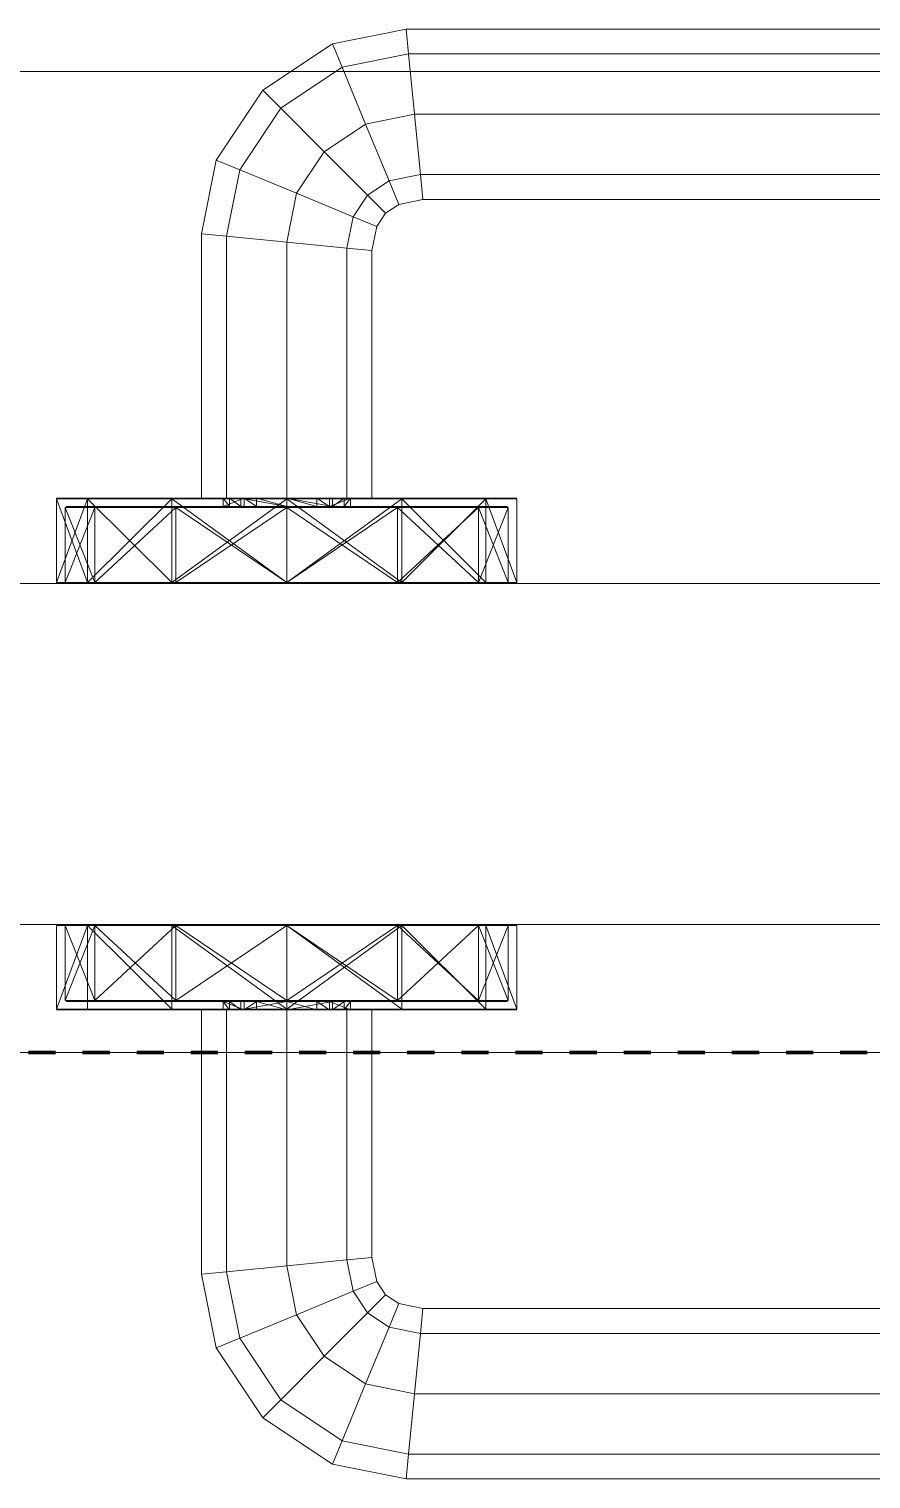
# Model space of a CAD drawing. Header units: millimetres. Extents: x -5300 to 98858, y -5196 to 93886.
# Drawn here: x 36437.8 to 36536.6, y 51325 to 51495 of the extents above; entities that cross this region are included whole.
import ezdxf

# ---------------------------------------------------------------- set-up
doc = ezdxf.new("R2010")
doc.units = ezdxf.units.MM
doc.linetypes.add('Штрих', pattern=[6.35, 3.175, -3.175])
doc.linetypes.add('Штрих_2_', pattern=[6.35, 3.175, -3.175])
for name, color, linetype, lineweight, true_color in [('_Разделитель помещений_', 4, 'Штрих', 70, 0x00ffff), ('Двери', 7, 'Continuous', 18, 0x7f7f7f), ('Стены', 7, 'Continuous', 18, 0x7f7f7f)]:
    doc.layers.add(name, color=color, linetype=linetype, lineweight=lineweight, true_color=true_color)

# ---------------------------------------------------------------- blocks, each defined once
blk = doc.blocks.new('СТВ_Перегородка_Кирпич 210165 - СТВ_Перегородка_Кирпич-248445-Подвал')
at = {"layer": 'Стены', "color": 254, "true_color": 0xd4d4d4}
for p, q in [((30200, 51390), (39150, 51390)), ((30200, 51390), (39150, 51390)), ((39150, 51390), (30200, 51390)), ((33870, 51390), (39030, 51390)), ((33870, 51390), (39030, 51390)), ((33870, 51390), (39030, 51390)), ((36330, 51390), (36950, 51390)), ((36950, 51390), (36330, 51390)), ((36950, 51390), (36330, 51390)), ((36330, 51390), (36950, 51390)), ((36330, 51390), (36950, 51390)), ((36950, 51390), (36330, 51390)), ((36330, 51390), (36950, 51390)), ((36950, 51390), (36330, 51390)), ((33870, 51375), (39030, 51375)), ((33870, 51375), (39030, 51375)), ((39030, 51375), (33870, 51375)), ((36330, 51375), (36950, 51375)), ((36950, 51375), (36330, 51375)), ((36950, 51375), (36330, 51375)), ((36330, 51375), (36950, 51375))]:
    blk.add_line(p, q, dxfattribs=at)
blk = doc.blocks.new('СТВ_Перегородка_Кирпич 210165 - СТВ_Перегородка_Кирпич 210165-248449-Подвал')
blk.add_blockref('СТВ_Перегородка_Кирпич 210165 - СТВ_Перегородка_Кирпич-248445-Подвал', (0, 0))
blk = doc.blocks.new('Дн-12 210230 - Дн-12-248454-Подвал')
at = {"layer": 'Двери', "color": 254, "true_color": 0xd4d4d4}
for p, q in [((36473.36, 51493.28), (36482.02, 51495)), ((36482.02, 51495), (36473.36, 51493.28)), ((36482.02, 51495), (36482.3, 51492.07)), ((36482.3, 51492.07), (36482.02, 51495)), ((36482.02, 51495), (36563.98, 51495)), ((36482.3, 51492.07), (36482.02, 51495)), ((36563.98, 51495), (36482.02, 51495)), ((36482.02, 51495), (36482.3, 51492.07)), ((36465.18, 51487.82), (36473.36, 51493.28)), ((36473.36, 51493.28), (36465.18, 51487.82)), ((36473.36, 51493.28), (36474.5, 51490.52)), ((36474.5, 51490.52), (36473.36, 51493.28)), ((36474.5, 51490.52), (36473.36, 51493.28)), ((36473.36, 51493.28), (36474.5, 51490.52)), ((36482.3, 51492.07), (36474.5, 51490.52)), ((36474.5, 51490.52), (36482.3, 51492.07)), ((36474.5, 51490.52), (36482.3, 51492.07)), ((36482.3, 51492.07), (36474.5, 51490.52)), ((36563.7, 51492.07), (36482.3, 51492.07)), ((36482.3, 51492.07), (36483, 51485)), ((36483, 51485), (36482.3, 51492.07)), ((36482.3, 51492.07), (36563.7, 51492.07)), ((36482.3, 51492.07), (36563.7, 51492.07)), ((36483, 51485), (36482.3, 51492.07)), ((36563.7, 51492.07), (36482.3, 51492.07)), ((36482.3, 51492.07), (36483, 51485)), ((36950, 51490), (36330, 51490)), ((36330, 51490), (36950, 51490)), ((36430, 51490), (36850, 51490)), ((36850, 51490), (36430, 51490)), ((36474.5, 51490.52), (36467.3, 51485.7)), ((36467.3, 51485.7), (36474.5, 51490.52)), ((36467.3, 51485.7), (36474.5, 51490.52)), ((36474.5, 51490.52), (36467.3, 51485.7)), ((36474.5, 51490.52), (36477.26, 51483.86)), ((36477.26, 51483.86), (36474.5, 51490.52)), ((36477.26, 51483.86), (36474.5, 51490.52)), ((36474.5, 51490.52), (36477.26, 51483.86)), ((36459.72, 51479.64), (36465.18, 51487.82)), ((36465.18, 51487.82), (36459.72, 51479.64)), ((36465.18, 51487.82), (36467.3, 51485.7)), ((36467.3, 51485.7), (36465.18, 51487.82)), ((36467.3, 51485.7), (36465.18, 51487.82)), ((36465.18, 51487.82), (36467.3, 51485.7)), ((36467.3, 51485.7), (36462.48, 51478.5)), ((36462.48, 51478.5), (36467.3, 51485.7)), ((36462.48, 51478.5), (36467.3, 51485.7)), ((36467.3, 51485.7), (36462.48, 51478.5)), ((36467.3, 51485.7), (36472.39, 51480.61)), ((36472.39, 51480.61), (36467.3, 51485.7)), ((36472.39, 51480.61), (36467.3, 51485.7)), ((36467.3, 51485.7), (36472.39, 51480.61)), ((36483, 51485), (36477.26, 51483.86)), ((36477.26, 51483.86), (36483, 51485)), ((36477.26, 51483.86), (36483, 51485)), ((36483, 51485), (36477.26, 51483.86)), ((36563, 51485), (36483, 51485)), ((36483, 51485), (36483.7, 51477.93)), ((36483.7, 51477.93), (36483, 51485)), ((36483, 51485), (36563, 51485)), ((36483, 51485), (36563, 51485)), ((36483.7, 51477.93), (36483, 51485)), ((36563, 51485), (36483, 51485)), ((36483, 51485), (36483.7, 51477.93)), ((36477.26, 51483.86), (36472.39, 51480.61)), ((36472.39, 51480.61), (36477.26, 51483.86)), ((36472.39, 51480.61), (36477.26, 51483.86)), ((36477.26, 51483.86), (36472.39, 51480.61)), ((36477.26, 51483.86), (36480.02, 51477.2)), ((36480.02, 51477.2), (36477.26, 51483.86)), ((36480.02, 51477.2), (36477.26, 51483.86)), ((36477.26, 51483.86), (36480.02, 51477.2)), ((36458, 51470.98), (36459.72, 51479.64)), ((36459.72, 51479.64), (36458, 51470.98)), ((36459.72, 51479.64), (36462.48, 51478.5)), ((36462.48, 51478.5), (36459.72, 51479.64)), ((36462.48, 51478.5), (36459.72, 51479.64)), ((36459.72, 51479.64), (36462.48, 51478.5)), ((36472.39, 51480.61), (36469.14, 51475.74)), ((36469.14, 51475.74), (36472.39, 51480.61)), ((36469.14, 51475.74), (36472.39, 51480.61)), ((36472.39, 51480.61), (36469.14, 51475.74)), ((36472.39, 51480.61), (36477.49, 51475.51)), ((36477.49, 51475.51), (36472.39, 51480.61)), ((36477.49, 51475.51), (36472.39, 51480.61)), ((36472.39, 51480.61), (36477.49, 51475.51)), ((36462.48, 51478.5), (36460.93, 51470.7)), ((36460.93, 51470.7), (36462.48, 51478.5)), ((36460.93, 51470.7), (36462.48, 51478.5)), ((36462.48, 51478.5), (36460.93, 51470.7)), ((36462.48, 51478.5), (36469.14, 51475.74)), ((36469.14, 51475.74), (36462.48, 51478.5)), ((36469.14, 51475.74), (36462.48, 51478.5)), ((36462.48, 51478.5), (36469.14, 51475.74)), ((36483.7, 51477.93), (36480.02, 51477.2)), ((36480.02, 51477.2), (36483.7, 51477.93)), ((36480.02, 51477.2), (36483.7, 51477.93)), ((36483.7, 51477.93), (36480.02, 51477.2)), ((36562.3, 51477.93), (36483.7, 51477.93)), ((36483.7, 51477.93), (36483.98, 51475)), ((36483.98, 51475), (36483.7, 51477.93)), ((36483.7, 51477.93), (36562.3, 51477.93)), ((36483.7, 51477.93), (36562.3, 51477.93)), ((36483.98, 51475), (36483.7, 51477.93)), ((36562.3, 51477.93), (36483.7, 51477.93)), ((36483.7, 51477.93), (36483.98, 51475)), ((36480.02, 51477.2), (36477.49, 51475.51)), ((36477.49, 51475.51), (36480.02, 51477.2)), ((36477.49, 51475.51), (36480.02, 51477.2)), ((36480.02, 51477.2), (36477.49, 51475.51)), ((36480.02, 51477.2), (36481.16, 51474.44)), ((36481.16, 51474.44), (36480.02, 51477.2)), ((36481.16, 51474.44), (36480.02, 51477.2)), ((36480.02, 51477.2), (36481.16, 51474.44)), ((36469.14, 51475.74), (36468, 51470)), ((36468, 51470), (36469.14, 51475.74)), ((36468, 51470), (36469.14, 51475.74)), ((36469.14, 51475.74), (36468, 51470)), ((36469.14, 51475.74), (36475.8, 51472.98)), ((36475.8, 51472.98), (36469.14, 51475.74)), ((36475.8, 51472.98), (36469.14, 51475.74)), ((36469.14, 51475.74), (36475.8, 51472.98)), ((36477.49, 51475.51), (36475.8, 51472.98)), ((36475.8, 51472.98), (36477.49, 51475.51)), ((36475.8, 51472.98), (36477.49, 51475.51)), ((36477.49, 51475.51), (36475.8, 51472.98)), ((36477.49, 51475.51), (36479.6, 51473.4)), ((36479.6, 51473.4), (36477.49, 51475.51)), ((36479.6, 51473.4), (36477.49, 51475.51)), ((36477.49, 51475.51), (36479.6, 51473.4)), ((36481.16, 51474.44), (36479.6, 51473.4)), ((36479.6, 51473.4), (36481.16, 51474.44)), ((36483.98, 51475), (36481.16, 51474.44)), ((36481.16, 51474.44), (36483.98, 51475)), ((36562.02, 51475), (36483.98, 51475)), ((36483.98, 51475), (36562.02, 51475)), ((36475.8, 51472.98), (36475.07, 51469.3)), ((36475.07, 51469.3), (36475.8, 51472.98)), ((36475.07, 51469.3), (36475.8, 51472.98)), ((36475.8, 51472.98), (36475.07, 51469.3)), ((36475.8, 51472.98), (36478.56, 51471.84)), ((36478.56, 51471.84), (36475.8, 51472.98)), ((36478.56, 51471.84), (36475.8, 51472.98)), ((36475.8, 51472.98), (36478.56, 51471.84)), ((36479.6, 51473.4), (36478.56, 51471.84)), ((36478.56, 51471.84), (36479.6, 51473.4)), ((36458, 51440), (36458, 51470.98)), ((36458, 51470.98), (36460.93, 51470.7)), ((36460.93, 51470.7), (36458, 51470.98)), ((36458, 51470.98), (36458, 51440)), ((36460.93, 51470.7), (36458, 51470.98)), ((36458, 51470.98), (36460.93, 51470.7)), ((36478.56, 51471.84), (36478, 51469.02)), ((36478, 51469.02), (36478.56, 51471.84)), ((36460.93, 51470.7), (36460.93, 51440)), ((36460.93, 51440), (36460.93, 51470.7)), ((36460.93, 51440), (36460.93, 51470.7)), ((36460.93, 51470.7), (36468, 51470)), ((36468, 51470), (36460.93, 51470.7)), ((36460.93, 51470.7), (36460.93, 51440)), ((36468, 51470), (36460.93, 51470.7)), ((36460.93, 51470.7), (36468, 51470)), ((36468, 51470), (36468, 51440)), ((36468, 51440), (36468, 51470)), ((36468, 51440), (36468, 51470)), ((36468, 51470), (36475.07, 51469.3)), ((36475.07, 51469.3), (36468, 51470)), ((36468, 51470), (36468, 51440)), ((36475.07, 51469.3), (36468, 51470)), ((36468, 51470), (36475.07, 51469.3)), ((36475.07, 51469.3), (36475.07, 51440)), ((36475.07, 51440), (36475.07, 51469.3)), ((36475.07, 51440), (36475.07, 51469.3)), ((36475.07, 51469.3), (36478, 51469.02)), ((36478, 51469.02), (36475.07, 51469.3)), ((36475.07, 51469.3), (36475.07, 51440)), ((36478, 51469.02), (36475.07, 51469.3)), ((36475.07, 51469.3), (36478, 51469.02)), ((36478, 51469.02), (36478, 51440)), ((36478, 51440), (36478, 51469.02)), ((36444.62, 51440), (36441, 51440)), ((36441, 51440), (36444.62, 51440)), ((36441, 51440), (36454.5, 51440)), ((36444.62, 51439.9), (36441, 51439.9)), ((36441, 51439.9), (36444.62, 51439.9)), ((36441, 51439.9), (36441, 51430.1)), ((36444.62, 51439.9), (36441, 51430.1)), ((36441, 51439.9), (36444.62, 51430.1)), ((36444.62, 51439.9), (36441, 51439.9)), ((36441, 51439.9), (36444.62, 51439.9)), ((36441, 51439.9), (36441, 51430.1)), ((36444.62, 51439.9), (36441, 51430.1)), ((36441, 51439.9), (36444.62, 51430.1)), ((36444.7, 51440), (36441.1, 51440)), ((36441.1, 51440), (36444.7, 51440)), ((36463, 51440), (36441.1, 51440)), ((36463, 51440), (36441.1, 51440)), ((36463, 51440), (36441.1, 51440)), ((36445.48, 51438.9), (36442, 51438.9)), ((36445.48, 51438.9), (36442, 51438.9)), ((36442, 51430.1), (36442, 51438.9)), ((36445.48, 51430.1), (36442, 51438.9)), ((36445.48, 51438.9), (36442, 51430.1)), ((36445.57, 51439), (36442.1, 51439)), ((36445.57, 51439), (36442.1, 51439)), ((36463, 51439), (36442.1, 51439)), ((36463, 51439), (36442.1, 51439)), ((36463, 51439), (36442.1, 51439)), ((36454.5, 51440), (36444.62, 51440)), ((36444.62, 51440), (36454.5, 51440)), ((36444.62, 51440), (36454.5, 51440)), ((36454.5, 51439.9), (36444.62, 51439.9)), ((36454.5, 51439.9), (36444.62, 51439.9)), ((36454.5, 51439.9), (36444.62, 51430.1)), ((36444.62, 51439.9), (36444.62, 51430.1)), ((36454.5, 51430.1), (36444.62, 51439.9)), ((36444.62, 51430.1), (36444.62, 51439.9)), ((36454.5, 51439.9), (36444.62, 51439.9)), ((36454.5, 51439.9), (36444.62, 51439.9)), ((36454.5, 51439.9), (36444.62, 51430.1)), ((36444.62, 51439.9), (36444.62, 51430.1)), ((36454.5, 51430.1), (36444.62, 51439.9)), ((36444.62, 51430.1), (36444.62, 51439.9)), ((36454.55, 51440), (36444.7, 51440)), ((36454.55, 51440), (36444.7, 51440)), ((36461.28, 51440), (36444.7, 51440)), ((36460.53, 51440), (36444.7, 51440)), ((36463, 51440), (36444.7, 51440)), ((36463, 51440), (36444.7, 51440)), ((36463, 51440), (36444.7, 51440)), ((36455, 51438.9), (36445.48, 51438.9)), ((36455, 51438.9), (36445.48, 51438.9)), ((36455, 51438.9), (36445.48, 51430.1)), ((36455, 51438.9), (36445.48, 51430.1)), ((36445.48, 51430.1), (36445.48, 51438.9)), ((36445.48, 51438.9), (36445.48, 51430.1)), ((36455.05, 51439), (36445.57, 51439)), ((36455.05, 51439), (36445.57, 51439)), ((36461.28, 51439), (36445.57, 51439)), ((36460.53, 51439), (36445.57, 51439)), ((36463, 51439), (36445.57, 51439)), ((36445.57, 51439), (36463, 51439)), ((36463, 51439), (36445.57, 51439)), ((36468, 51440), (36454.5, 51440)), ((36468, 51440), (36454.5, 51440)), ((36481.5, 51440), (36454.5, 51440)), ((36481.5, 51440), (36454.5, 51440)), ((36481.5, 51440), (36454.5, 51440)), ((36454.5, 51440), (36454.5, 51440)), ((36468, 51439.9), (36454.5, 51439.9)), ((36468, 51439.9), (36454.5, 51439.9)), ((36468, 51439.9), (36454.5, 51430.1)), ((36454.5, 51439.9), (36454.5, 51430.1)), ((36468, 51430.1), (36454.5, 51439.9)), ((36454.5, 51430.1), (36454.5, 51439.9)), ((36454.5, 51439.9), (36468, 51439.9)), ((36468, 51439.9), (36454.5, 51439.9)), ((36454.5, 51439.9), (36454.5, 51430.1)), ((36454.5, 51430.1), (36468, 51439.9)), ((36468, 51430.1), (36454.5, 51439.9)), ((36454.5, 51430.1), (36454.5, 51439.9)), ((36468, 51440), (36454.55, 51440)), ((36468, 51440), (36454.55, 51440)), ((36462.63, 51440), (36454.55, 51440)), ((36461.28, 51440), (36454.55, 51440)), ((36454.55, 51440), (36463, 51440)), ((36454.55, 51440), (36463, 51440)), ((36454.55, 51440), (36464.46, 51440)), ((36468, 51438.9), (36455, 51438.9)), ((36468, 51438.9), (36455, 51438.9)), ((36468, 51430.1), (36455, 51438.9)), ((36468, 51438.9), (36455, 51430.1)), ((36455, 51430.1), (36455, 51438.9)), ((36455, 51438.9), (36455, 51430.1)), ((36468, 51439), (36455.05, 51439)), ((36468, 51439), (36455.05, 51439)), ((36462.63, 51439), (36455.05, 51439)), ((36455.05, 51439), (36461.28, 51439)), ((36455.05, 51439), (36464.46, 51439)), ((36455.05, 51439), (36463, 51439)), ((36455.05, 51439), (36463, 51439)), ((36460.93, 51440), (36458, 51440)), ((36458, 51440), (36460.93, 51440)), ((36461.28, 51440), (36460.53, 51440)), ((36460.53, 51439), (36460.53, 51440)), ((36460.53, 51440), (36463, 51440)), ((36461.28, 51439), (36460.53, 51440)), ((36460.53, 51439), (36463, 51440)), ((36460.53, 51440), (36463, 51440)), ((36461.28, 51439), (36460.53, 51439)), ((36460.53, 51439), (36463, 51439)), ((36460.53, 51439), (36463, 51439)), ((36468, 51440), (36460.93, 51440)), ((36460.93, 51440), (36468, 51440)), ((36462.63, 51440), (36461.28, 51440)), ((36461.28, 51440), (36462.63, 51439)), ((36461.28, 51440), (36461.28, 51439)), ((36462.63, 51439), (36461.28, 51439)), ((36468, 51440), (36462.63, 51440)), ((36468, 51440), (36462.63, 51440)), ((36468, 51439), (36462.63, 51440)), ((36462.63, 51440), (36462.63, 51439)), ((36468, 51439), (36462.63, 51439)), ((36468, 51439), (36462.63, 51439)), ((36463, 51440), (36463, 51439)), ((36463, 51440), (36464.46, 51440)), ((36463, 51440), (36463, 51439)), ((36463, 51440), (36463, 51440)), ((36463, 51440), (36463, 51439)), ((36463, 51440), (36463, 51439)), ((36463, 51440), (36463, 51440)), ((36463, 51440), (36463, 51440)), ((36463, 51440), (36463, 51439)), ((36463, 51440), (36463, 51439)), ((36463, 51440), (36463, 51439)), ((36463, 51440), (36463, 51440)), ((36463, 51440), (36464.46, 51439)), ((36463, 51439), (36463, 51440)), ((36463, 51439), (36463, 51440)), ((36463, 51439), (36463, 51440)), ((36463, 51439), (36463, 51440)), ((36463, 51440), (36463, 51440)), ((36464.46, 51439), (36463, 51439)), ((36463, 51439), (36463, 51439)), ((36463, 51439), (36463, 51439)), ((36463, 51439), (36463, 51439)), ((36463, 51439), (36463, 51439)), ((36463, 51439), (36463, 51439)), ((36468, 51440), (36464.46, 51440)), ((36468, 51440), (36464.46, 51440)), ((36468, 51439), (36464.46, 51440)), ((36464.46, 51440), (36464.46, 51439)), ((36468, 51439), (36464.46, 51439)), ((36468, 51439), (36464.46, 51439)), ((36481.45, 51440), (36468, 51440)), ((36481.45, 51440), (36468, 51440)), ((36473.38, 51440), (36468, 51440)), ((36468, 51440), (36471.54, 51440)), ((36473.38, 51439), (36468, 51440)), ((36473.38, 51440), (36468, 51440)), ((36468, 51440), (36468, 51440)), ((36468, 51440), (36468, 51439)), ((36468, 51440), (36468, 51440)), ((36468, 51440), (36471.54, 51440)), ((36468, 51440), (36471.54, 51439)), ((36468, 51440), (36468, 51439)), ((36468, 51440), (36481.5, 51440)), ((36481.5, 51440), (36468, 51440)), ((36475.07, 51440), (36468, 51440)), ((36468, 51440), (36475.07, 51440)), ((36481.5, 51439.9), (36468, 51439.9)), ((36481.5, 51439.9), (36468, 51439.9)), ((36481.5, 51430.1), (36468, 51439.9)), ((36468, 51439.9), (36468, 51430.1)), ((36481.5, 51430.1), (36468, 51439.9)), ((36468, 51430.1), (36468, 51439.9)), ((36468, 51439.9), (36481.5, 51439.9)), ((36481.5, 51439.9), (36468, 51439.9)), ((36468, 51430.1), (36468, 51439.9)), ((36468, 51430.1), (36481.5, 51439.9)), ((36481.5, 51430.1), (36468, 51439.9)), ((36468, 51430.1), (36468, 51439.9)), ((36480.95, 51439), (36468, 51439)), ((36468, 51439), (36480.95, 51439)), ((36473.38, 51439), (36468, 51439)), ((36471.54, 51439), (36468, 51439)), ((36473.38, 51439), (36468, 51439)), ((36468, 51439), (36468, 51439)), ((36471.54, 51439), (36468, 51439)), ((36468, 51439), (36468, 51439)), ((36481, 51438.9), (36468, 51438.9)), ((36468, 51438.9), (36481, 51438.9)), ((36481, 51438.9), (36468, 51430.1)), ((36468, 51430.1), (36468, 51438.9)), ((36468, 51438.9), (36468, 51430.1)), ((36468, 51438.9), (36481, 51430.1)), ((36473, 51440), (36471.54, 51440)), ((36473, 51439), (36471.54, 51440)), ((36481.45, 51440), (36471.54, 51440)), ((36471.54, 51440), (36471.54, 51439)), ((36473, 51439), (36471.54, 51439)), ((36471.54, 51439), (36480.95, 51439)), ((36475.47, 51440), (36473, 51440)), ((36473, 51440), (36473, 51439)), ((36473, 51440), (36473, 51439)), ((36475.47, 51440), (36473, 51440)), ((36475.47, 51440), (36473, 51439)), ((36491.3, 51440), (36473, 51440)), ((36473, 51440), (36473, 51440)), ((36473, 51440), (36473, 51440)), ((36473, 51440), (36494.9, 51440)), ((36473, 51440), (36473, 51439)), ((36473, 51440), (36473, 51439)), ((36473, 51440), (36473, 51439)), ((36473, 51440), (36494.9, 51440)), ((36473, 51440), (36473, 51440)), ((36473, 51440), (36473, 51439)), ((36473, 51440), (36473, 51439)), ((36494.9, 51440), (36473, 51440)), ((36473, 51440), (36473, 51440)), ((36473, 51440), (36473, 51439)), ((36473, 51440), (36473, 51439)), ((36473, 51440), (36491.3, 51440)), ((36473, 51440), (36473, 51440)), ((36473, 51440), (36473, 51439)), ((36473, 51440), (36491.3, 51440)), ((36473, 51440), (36481.45, 51440)), ((36473, 51440), (36473, 51439)), ((36473, 51440), (36481.45, 51440)), ((36475.47, 51439), (36473, 51439)), ((36475.47, 51439), (36473, 51439)), ((36473, 51439), (36473, 51439)), ((36473, 51439), (36480.95, 51439)), ((36473, 51439), (36473, 51439)), ((36473, 51439), (36480.95, 51439)), ((36473, 51439), (36490.43, 51439)), ((36473, 51439), (36473, 51439)), ((36473, 51439), (36490.43, 51439)), ((36473, 51439), (36493.9, 51439)), ((36473, 51439), (36473, 51439)), ((36473, 51439), (36493.9, 51439)), ((36473, 51439), (36473, 51439)), ((36473, 51439), (36490.43, 51439)), ((36473, 51439), (36493.9, 51439)), ((36474.72, 51440), (36473.38, 51440)), ((36474.72, 51440), (36473.38, 51439)), ((36481.45, 51440), (36473.38, 51440)), ((36473.38, 51439), (36473.38, 51440)), ((36474.72, 51439), (36473.38, 51439)), ((36473.38, 51439), (36480.95, 51439)), ((36475.47, 51440), (36474.72, 51440)), ((36475.47, 51440), (36474.72, 51439)), ((36474.72, 51440), (36481.45, 51440)), ((36474.72, 51440), (36491.3, 51440)), ((36474.72, 51440), (36474.72, 51439)), ((36475.47, 51439), (36474.72, 51439)), ((36474.72, 51439), (36490.43, 51439)), ((36474.72, 51439), (36480.95, 51439)), ((36478, 51440), (36475.07, 51440)), ((36475.07, 51440), (36478, 51440)), ((36475.47, 51440), (36475.47, 51439)), ((36475.47, 51440), (36491.3, 51440)), ((36475.47, 51439), (36490.43, 51439)), ((36490.43, 51439), (36480.95, 51439)), ((36480.95, 51439), (36490.43, 51439)), ((36490.52, 51438.9), (36481, 51438.9)), ((36481, 51438.9), (36490.52, 51438.9)), ((36490.52, 51430.1), (36481, 51438.9)), ((36481, 51430.1), (36481, 51438.9)), ((36481, 51430.1), (36481, 51438.9)), ((36481, 51430.1), (36490.52, 51438.9)), ((36481.45, 51440), (36491.3, 51440)), ((36491.3, 51440), (36481.45, 51440)), ((36481.5, 51440), (36491.38, 51440)), ((36491.38, 51440), (36481.5, 51440)), ((36481.5, 51440), (36495, 51440)), ((36481.5, 51440), (36491.38, 51440)), ((36481.5, 51440), (36481.5, 51440)), ((36491.38, 51439.9), (36481.5, 51439.9)), ((36491.38, 51439.9), (36481.5, 51439.9)), ((36491.38, 51430.1), (36481.5, 51439.9)), ((36481.5, 51439.9), (36481.5, 51430.1)), ((36491.38, 51430.1), (36481.5, 51439.9)), ((36481.5, 51430.1), (36481.5, 51439.9)), ((36481.5, 51439.9), (36491.38, 51439.9)), ((36491.38, 51439.9), (36481.5, 51439.9)), ((36481.5, 51430.1), (36481.5, 51439.9)), ((36481.5, 51430.1), (36491.38, 51439.9)), ((36491.38, 51430.1), (36481.5, 51439.9)), ((36481.5, 51430.1), (36481.5, 51439.9)), ((36490.43, 51439), (36493.9, 51439)), ((36490.43, 51439), (36493.9, 51439)), ((36490.52, 51438.9), (36494, 51438.9)), ((36490.52, 51438.9), (36494, 51438.9)), ((36490.52, 51438.9), (36490.52, 51430.1)), ((36490.52, 51430.1), (36494, 51438.9)), ((36490.52, 51430.1), (36490.52, 51438.9)), ((36490.52, 51438.9), (36494, 51430.1)), ((36491.3, 51440), (36494.9, 51440)), ((36494.9, 51440), (36491.3, 51440)), ((36491.38, 51440), (36495, 51440)), ((36495, 51440), (36491.38, 51440)), ((36491.38, 51439.9), (36495, 51439.9)), ((36495, 51439.9), (36491.38, 51439.9)), ((36491.38, 51430.1), (36491.38, 51439.9)), ((36491.38, 51439.9), (36495, 51430.1)), ((36495, 51430.1), (36491.38, 51439.9)), ((36491.38, 51430.1), (36491.38, 51439.9)), ((36491.38, 51439.9), (36495, 51439.9)), ((36495, 51439.9), (36491.38, 51439.9)), ((36491.38, 51430.1), (36491.38, 51439.9)), ((36491.38, 51439.9), (36495, 51430.1)), ((36495, 51430.1), (36491.38, 51439.9)), ((36491.38, 51430.1), (36491.38, 51439.9)), ((36494, 51430.1), (36494, 51438.9)), ((36495, 51430.1), (36495, 51439.9)), ((36495, 51430.1), (36495, 51439.9)), ((36418, 51430), (36862, 51430)), ((36862, 51430), (36418, 51430)), ((36418, 51430), (36862, 51430)), ((36862, 51430), (36418, 51430)), ((36418, 51430), (36862, 51430)), ((36862, 51430), (36418, 51430)), ((36430, 51430), (36850, 51430)), ((36850, 51430), (36430, 51430)), ((36444.62, 51430.1), (36441, 51430.1)), ((36441, 51430.1), (36444.62, 51430.1)), ((36444.62, 51430.1), (36441, 51430.1)), ((36441, 51430.1), (36444.62, 51430.1)), ((36444.62, 51430), (36441, 51430)), ((36441, 51430), (36444.62, 51430)), ((36454.5, 51430), (36441, 51430)), ((36444.7, 51430), (36441.1, 51430)), ((36441.1, 51430), (36444.7, 51430)), ((36445.4, 51430), (36441.1, 51430)), ((36441.1, 51430), (36441.9, 51430)), ((36441.1, 51430), (36445.4, 51430)), ((36445.4, 51430), (36441.9, 51430)), ((36441.9, 51430), (36445.4, 51430)), ((36445.48, 51430.1), (36442, 51430.1)), ((36445.48, 51430.1), (36442, 51430.1)), ((36454.5, 51430.1), (36444.62, 51430.1)), ((36454.5, 51430.1), (36444.62, 51430.1)), ((36454.5, 51430.1), (36444.62, 51430.1)), ((36454.5, 51430.1), (36444.62, 51430.1)), ((36454.5, 51430), (36444.62, 51430)), ((36444.62, 51430), (36454.5, 51430)), ((36454.5, 51430), (36444.62, 51430)), ((36454.55, 51430), (36444.7, 51430)), ((36454.55, 51430), (36444.7, 51430)), ((36454.95, 51430), (36444.7, 51430)), ((36444.7, 51430), (36445.4, 51430)), ((36454.95, 51430), (36444.7, 51430)), ((36445.4, 51430), (36444.7, 51430)), ((36454.95, 51430), (36445.4, 51430)), ((36454.95, 51430), (36445.4, 51430)), ((36455, 51430.1), (36445.48, 51430.1)), ((36455, 51430.1), (36445.48, 51430.1)), ((36468, 51430.1), (36454.5, 51430.1)), ((36468, 51430.1), (36454.5, 51430.1)), ((36454.5, 51430.1), (36468, 51430.1)), ((36468, 51430.1), (36454.5, 51430.1)), ((36468, 51430), (36454.5, 51430)), ((36454.5, 51430), (36468, 51430)), ((36454.5, 51430), (36454.5, 51430)), ((36454.5, 51430), (36481.5, 51430)), ((36454.5, 51430), (36481.5, 51430)), ((36454.5, 51430), (36481.5, 51430)), ((36468, 51430), (36454.55, 51430)), ((36468, 51430), (36454.55, 51430)), ((36454.55, 51430), (36454.95, 51430)), ((36454.95, 51430), (36454.55, 51430)), ((36468, 51430), (36454.95, 51430)), ((36468, 51430), (36454.95, 51430)), ((36468, 51430), (36454.95, 51430)), ((36468, 51430), (36454.95, 51430)), ((36468, 51430.1), (36455, 51430.1)), ((36468, 51430.1), (36455, 51430.1)), ((36481.5, 51430.1), (36468, 51430.1)), ((36481, 51430.1), (36468, 51430.1)), ((36481.5, 51430.1), (36468, 51430.1)), ((36468, 51430.1), (36481, 51430.1)), ((36468, 51430.1), (36481.5, 51430.1)), ((36481.5, 51430.1), (36468, 51430.1)), ((36481.45, 51430), (36468, 51430)), ((36481.05, 51430), (36468, 51430)), ((36481.05, 51430), (36468, 51430)), ((36481.45, 51430), (36468, 51430)), ((36481.05, 51430), (36468, 51430)), ((36468, 51430), (36468, 51430)), ((36481.05, 51430), (36468, 51430)), ((36468, 51430), (36468, 51430)), ((36468, 51430), (36481.5, 51430)), ((36468, 51430), (36481.5, 51430)), ((36490.52, 51430.1), (36481, 51430.1)), ((36481, 51430.1), (36490.52, 51430.1)), ((36490.6, 51430), (36481.05, 51430)), ((36490.6, 51430), (36481.05, 51430)), ((36491.3, 51430), (36481.05, 51430)), ((36481.45, 51430), (36481.05, 51430)), ((36491.3, 51430), (36481.05, 51430)), ((36481.05, 51430), (36481.45, 51430)), ((36491.3, 51430), (36481.45, 51430)), ((36491.3, 51430), (36481.45, 51430)), ((36491.38, 51430.1), (36481.5, 51430.1)), ((36491.38, 51430.1), (36481.5, 51430.1)), ((36481.5, 51430.1), (36491.38, 51430.1)), ((36491.38, 51430.1), (36481.5, 51430.1)), ((36481.5, 51430), (36491.38, 51430)), ((36491.38, 51430), (36481.5, 51430)), ((36481.5, 51430), (36481.5, 51430)), ((36491.38, 51430), (36481.5, 51430)), ((36495, 51430), (36481.5, 51430)), ((36490.52, 51430.1), (36494, 51430.1)), ((36490.52, 51430.1), (36494, 51430.1)), ((36490.6, 51430), (36494.1, 51430)), ((36494.1, 51430), (36490.6, 51430)), ((36490.6, 51430), (36491.3, 51430)), ((36490.6, 51430), (36494.9, 51430)), ((36494.9, 51430), (36490.6, 51430)), ((36490.6, 51430), (36491.3, 51430)), ((36491.3, 51430), (36494.9, 51430)), ((36494.9, 51430), (36491.3, 51430)), ((36491.38, 51430.1), (36495, 51430.1)), ((36495, 51430.1), (36491.38, 51430.1)), ((36491.38, 51430.1), (36495, 51430.1)), ((36495, 51430.1), (36491.38, 51430.1)), ((36491.38, 51430), (36495, 51430)), ((36495, 51430), (36491.38, 51430)), ((36494.1, 51430), (36494.9, 51430)), ((36330, 51390), (36950, 51390)), ((36330, 51390), (36950, 51390)), ((36862, 51390), (36418, 51390)), ((36862, 51390), (36418, 51390)), ((36862, 51390), (36418, 51390)), ((36862, 51390), (36418, 51390)), ((36418, 51390), (36862, 51390)), ((36418, 51390), (36862, 51390)), ((36444.62, 51390), (36441, 51390)), ((36441, 51390), (36444.62, 51390)), ((36441, 51390), (36454.5, 51390)), ((36444.62, 51389.9), (36441, 51389.9)), ((36444.62, 51389.9), (36441, 51389.9)), ((36441, 51389.9), (36441, 51380.1)), ((36444.62, 51389.9), (36441, 51380.1)), ((36444.62, 51389.9), (36441, 51380.1)), ((36444.62, 51389.9), (36441, 51389.9)), ((36441, 51389.9), (36444.62, 51389.9)), ((36441, 51380.1), (36441, 51389.9)), ((36444.62, 51389.9), (36441, 51380.1)), ((36441, 51380.1), (36444.62, 51389.9)), ((36444.7, 51390), (36441.1, 51390)), ((36441.1, 51390), (36444.7, 51390)), ((36445.4, 51390), (36441.1, 51390)), ((36441.9, 51390), (36441.1, 51390)), ((36441.1, 51390), (36445.4, 51390)), ((36445.4, 51390), (36441.9, 51390)), ((36441.9, 51390), (36445.4, 51390)), ((36445.48, 51389.9), (36442, 51389.9)), ((36442, 51389.9), (36445.48, 51389.9)), ((36442, 51381.1), (36442, 51389.9)), ((36445.48, 51389.9), (36442, 51381.1)), ((36442, 51389.9), (36445.48, 51381.1)), ((36454.5, 51390), (36444.62, 51390)), ((36444.62, 51390), (36454.5, 51390)), ((36444.62, 51390), (36454.5, 51390)), ((36454.5, 51389.9), (36444.62, 51389.9)), ((36454.5, 51389.9), (36444.62, 51389.9)), ((36454.5, 51380.1), (36444.62, 51389.9)), ((36454.5, 51380.1), (36444.62, 51389.9)), ((36444.62, 51389.9), (36444.62, 51380.1)), ((36444.62, 51389.9), (36444.62, 51380.1)), ((36454.5, 51389.9), (36444.62, 51389.9)), ((36444.62, 51389.9), (36454.5, 51389.9)), ((36454.5, 51380.1), (36444.62, 51389.9)), ((36444.62, 51380.1), (36444.62, 51389.9)), ((36444.62, 51380.1), (36444.62, 51389.9)), ((36444.62, 51389.9), (36454.5, 51380.1)), ((36454.55, 51390), (36444.7, 51390)), ((36454.55, 51390), (36444.7, 51390)), ((36454.95, 51390), (36444.7, 51390)), ((36445.4, 51390), (36444.7, 51390)), ((36454.95, 51390), (36444.7, 51390)), ((36445.4, 51390), (36444.7, 51390)), ((36454.95, 51390), (36445.4, 51390)), ((36454.95, 51390), (36445.4, 51390)), ((36455, 51389.9), (36445.48, 51389.9)), ((36455, 51389.9), (36445.48, 51389.9)), ((36455, 51389.9), (36445.48, 51381.1)), ((36445.48, 51381.1), (36445.48, 51389.9)), ((36455, 51381.1), (36445.48, 51389.9)), ((36445.48, 51381.1), (36445.48, 51389.9)), ((36468, 51390), (36454.5, 51390)), ((36468, 51390), (36454.5, 51390)), ((36481.5, 51390), (36454.5, 51390)), ((36481.5, 51390), (36454.5, 51390)), ((36481.5, 51390), (36454.5, 51390)), ((36454.5, 51390), (36454.5, 51390)), ((36468, 51389.9), (36454.5, 51389.9)), ((36468, 51389.9), (36454.5, 51389.9)), ((36468, 51380.1), (36454.5, 51389.9)), ((36468, 51380.1), (36454.5, 51389.9)), ((36454.5, 51389.9), (36454.5, 51380.1)), ((36454.5, 51389.9), (36454.5, 51380.1)), ((36468, 51389.9), (36454.5, 51389.9)), ((36454.5, 51389.9), (36468, 51389.9)), ((36454.5, 51380.1), (36454.5, 51389.9)), ((36468, 51380.1), (36454.5, 51389.9)), ((36454.5, 51380.1), (36454.5, 51389.9)), ((36454.5, 51389.9), (36468, 51380.1)), ((36468, 51390), (36454.55, 51390)), ((36468, 51390), (36454.55, 51390)), ((36454.95, 51390), (36454.55, 51390)), ((36454.95, 51390), (36454.55, 51390)), ((36468, 51390), (36454.95, 51390)), ((36468, 51390), (36454.95, 51390)), ((36468, 51390), (36454.95, 51390)), ((36468, 51390), (36454.95, 51390)), ((36468, 51389.9), (36455, 51389.9)), ((36468, 51389.9), (36455, 51389.9)), ((36468, 51389.9), (36455, 51381.1)), ((36455, 51381.1), (36455, 51389.9)), ((36468, 51381.1), (36455, 51389.9)), ((36455, 51381.1), (36455, 51389.9)), ((36481.05, 51390), (36468, 51390)), ((36481.45, 51390), (36468, 51390)), ((36481.05, 51390), (36468, 51390)), ((36481.45, 51390), (36468, 51390)), ((36481.05, 51390), (36468, 51390)), ((36468, 51390), (36468, 51390)), ((36481.05, 51390), (36468, 51390)), ((36468, 51390), (36468, 51390)), ((36468, 51390), (36481.5, 51390)), ((36481.5, 51390), (36468, 51390)), ((36481, 51389.9), (36468, 51389.9)), ((36481.5, 51389.9), (36468, 51389.9)), ((36481, 51389.9), (36468, 51389.9)), ((36468, 51389.9), (36481.5, 51389.9)), ((36481, 51389.9), (36468, 51381.1)), ((36468, 51381.1), (36468, 51389.9)), ((36481.5, 51380.1), (36468, 51389.9)), ((36468, 51389.9), (36468, 51380.1)), ((36481, 51381.1), (36468, 51389.9)), ((36468, 51381.1), (36468, 51389.9)), ((36468, 51389.9), (36468, 51380.1)), ((36481.5, 51389.9), (36468, 51380.1)), ((36468, 51389.9), (36481.5, 51389.9)), ((36468, 51389.9), (36481.5, 51389.9)), ((36468, 51380.1), (36468, 51389.9)), ((36468, 51380.1), (36481.5, 51389.9)), ((36468, 51380.1), (36468, 51389.9)), ((36468, 51380.1), (36481.5, 51389.9)), ((36481, 51389.9), (36490.52, 51389.9)), ((36490.52, 51389.9), (36481, 51389.9)), ((36481, 51381.1), (36481, 51389.9)), ((36481, 51381.1), (36490.52, 51389.9)), ((36490.52, 51381.1), (36481, 51389.9)), ((36481, 51381.1), (36481, 51389.9)), ((36490.6, 51390), (36481.05, 51390)), ((36490.6, 51390), (36481.05, 51390)), ((36481.05, 51390), (36481.45, 51390)), ((36481.05, 51390), (36491.3, 51390)), ((36491.3, 51390), (36481.05, 51390)), ((36481.05, 51390), (36481.45, 51390)), ((36481.45, 51390), (36491.3, 51390)), ((36491.3, 51390), (36481.45, 51390)), ((36481.5, 51390), (36491.38, 51390)), ((36491.38, 51390), (36481.5, 51390)), ((36481.5, 51390), (36495, 51390)), ((36481.5, 51390), (36491.38, 51390)), ((36481.5, 51390), (36481.5, 51390)), ((36491.38, 51389.9), (36481.5, 51389.9)), ((36481.5, 51389.9), (36491.38, 51389.9)), ((36481.5, 51389.9), (36481.5, 51380.1)), ((36481.5, 51389.9), (36491.38, 51380.1)), ((36481.5, 51389.9), (36481.5, 51380.1)), ((36481.5, 51389.9), (36491.38, 51380.1)), ((36481.5, 51389.9), (36491.38, 51389.9)), ((36481.5, 51389.9), (36491.38, 51389.9)), ((36481.5, 51380.1), (36481.5, 51389.9)), ((36481.5, 51389.9), (36491.38, 51380.1)), ((36481.5, 51380.1), (36481.5, 51389.9)), ((36481.5, 51389.9), (36491.38, 51380.1)), ((36490.52, 51389.9), (36494, 51389.9)), ((36494, 51389.9), (36490.52, 51389.9)), ((36490.52, 51381.1), (36490.52, 51389.9)), ((36490.52, 51381.1), (36494, 51389.9)), ((36494, 51381.1), (36490.52, 51389.9)), ((36490.52, 51381.1), (36490.52, 51389.9)), ((36490.6, 51390), (36494.1, 51390)), ((36494.1, 51390), (36490.6, 51390)), ((36490.6, 51390), (36491.3, 51390)), ((36490.6, 51390), (36494.9, 51390)), ((36494.9, 51390), (36490.6, 51390)), ((36490.6, 51390), (36491.3, 51390)), ((36491.3, 51390), (36494.9, 51390)), ((36494.9, 51390), (36491.3, 51390)), ((36491.38, 51390), (36495, 51390)), ((36495, 51390), (36491.38, 51390)), ((36491.38, 51389.9), (36495, 51389.9)), ((36491.38, 51389.9), (36495, 51389.9)), ((36491.38, 51389.9), (36491.38, 51380.1)), ((36491.38, 51389.9), (36495, 51380.1)), ((36491.38, 51389.9), (36491.38, 51380.1)), ((36491.38, 51389.9), (36495, 51380.1)), ((36491.38, 51389.9), (36495, 51389.9)), ((36495, 51389.9), (36491.38, 51389.9)), ((36491.38, 51380.1), (36491.38, 51389.9)), ((36491.38, 51389.9), (36495, 51380.1)), ((36495, 51380.1), (36491.38, 51389.9)), ((36491.38, 51380.1), (36491.38, 51389.9)), ((36494, 51381.1), (36494, 51389.9)), ((36494.1, 51390), (36494.9, 51390)), ((36495, 51389.9), (36495, 51380.1)), ((36495, 51380.1), (36495, 51389.9)), ((36445.48, 51381.1), (36442, 51381.1)), ((36442, 51381.1), (36445.48, 51381.1)), ((36445.57, 51381), (36442.1, 51381)), ((36442.1, 51381), (36445.57, 51381)), ((36463, 51381), (36442.1, 51381)), ((36463, 51381), (36442.1, 51381)), ((36463, 51381), (36442.1, 51381)), ((36455, 51381.1), (36445.48, 51381.1)), ((36455, 51381.1), (36445.48, 51381.1)), ((36455.05, 51381), (36445.57, 51381)), ((36455.05, 51381), (36445.57, 51381)), ((36461.28, 51381), (36445.57, 51381)), ((36460.53, 51381), (36445.57, 51381)), ((36463, 51381), (36445.57, 51381)), ((36463, 51381), (36445.57, 51381)), ((36463, 51381), (36445.57, 51381)), ((36468, 51381.1), (36455, 51381.1)), ((36468, 51381.1), (36455, 51381.1)), ((36468, 51381), (36455.05, 51381)), ((36468, 51381), (36455.05, 51381)), ((36462.63, 51381), (36455.05, 51381)), ((36461.28, 51381), (36455.05, 51381)), ((36455.05, 51381), (36463, 51381)), ((36455.05, 51381), (36463, 51381)), ((36455.05, 51381), (36464.46, 51381)), ((36461.28, 51381), (36460.53, 51381)), ((36460.53, 51380), (36460.53, 51381)), ((36460.53, 51381), (36463, 51381)), ((36461.28, 51380), (36460.53, 51381)), ((36460.53, 51381), (36463, 51381)), ((36460.53, 51381), (36463, 51380)), ((36462.63, 51381), (36461.28, 51381)), ((36461.28, 51381), (36462.63, 51380)), ((36461.28, 51381), (36461.28, 51380)), ((36468, 51381), (36462.63, 51381)), ((36468, 51381), (36462.63, 51380)), ((36468, 51381), (36462.63, 51381)), ((36462.63, 51381), (36462.63, 51380)), ((36463, 51381), (36463, 51380)), ((36463, 51381), (36464.46, 51381)), ((36463, 51381), (36463, 51380)), ((36463, 51381), (36463, 51381)), ((36463, 51381), (36463, 51380)), ((36463, 51381), (36463, 51380)), ((36463, 51381), (36463, 51381)), ((36463, 51381), (36463, 51381)), ((36463, 51381), (36463, 51380)), ((36463, 51381), (36463, 51380)), ((36463, 51381), (36463, 51380)), ((36463, 51381), (36463, 51381)), ((36464.46, 51381), (36463, 51380)), ((36463, 51380), (36463, 51381)), ((36463, 51380), (36463, 51381)), ((36463, 51380), (36463, 51381)), ((36463, 51380), (36463, 51381)), ((36463, 51381), (36463, 51381)), ((36468, 51381), (36464.46, 51381)), ((36468, 51381), (36464.46, 51381)), ((36468, 51380), (36464.46, 51381)), ((36464.46, 51381), (36464.46, 51380)), ((36481, 51381.1), (36468, 51381.1)), ((36481, 51381.1), (36468, 51381.1)), ((36480.95, 51381), (36468, 51381)), ((36480.95, 51381), (36468, 51381)), ((36473.38, 51381), (36468, 51381)), ((36468, 51381), (36471.54, 51381)), ((36473.38, 51381), (36468, 51381)), ((36473.38, 51381), (36468, 51380)), ((36468, 51381), (36468, 51381)), ((36468, 51381), (36468, 51380)), ((36468, 51381), (36468, 51381)), ((36468, 51381), (36471.54, 51381)), ((36468, 51381), (36471.54, 51380)), ((36468, 51381), (36468, 51380)), ((36473, 51381), (36471.54, 51381)), ((36473, 51380), (36471.54, 51381)), ((36480.95, 51381), (36471.54, 51381)), ((36471.54, 51381), (36471.54, 51380)), ((36475.47, 51381), (36473, 51381)), ((36473, 51381), (36473, 51380)), ((36473, 51381), (36473, 51380)), ((36475.47, 51381), (36473, 51381)), ((36490.43, 51381), (36473, 51381)), ((36473, 51381), (36473, 51381)), ((36473, 51381), (36473, 51381)), ((36473, 51381), (36493.9, 51381)), ((36473, 51381), (36473, 51380)), ((36473, 51381), (36473, 51380)), ((36473, 51381), (36475.47, 51380)), ((36473, 51381), (36473, 51380)), ((36473, 51381), (36493.9, 51381)), ((36473, 51381), (36473, 51381)), ((36473, 51381), (36473, 51380)), ((36473, 51381), (36473, 51380)), ((36493.9, 51381), (36473, 51381)), ((36473, 51381), (36473, 51381)), ((36473, 51381), (36473, 51380)), ((36473, 51381), (36473, 51380)), ((36473, 51381), (36490.43, 51381)), ((36473, 51381), (36473, 51381)), ((36473, 51381), (36473, 51380)), ((36473, 51381), (36490.43, 51381)), ((36473, 51381), (36480.95, 51381)), ((36473, 51381), (36473, 51380)), ((36473, 51381), (36480.95, 51381)), ((36474.72, 51381), (36473.38, 51381)), ((36474.72, 51381), (36473.38, 51380)), ((36480.95, 51381), (36473.38, 51381)), ((36473.38, 51380), (36473.38, 51381)), ((36475.47, 51381), (36474.72, 51381)), ((36475.47, 51381), (36474.72, 51380)), ((36474.72, 51381), (36480.95, 51381)), ((36474.72, 51381), (36490.43, 51381)), ((36474.72, 51381), (36474.72, 51380)), ((36475.47, 51381), (36475.47, 51380)), ((36475.47, 51381), (36490.43, 51381)), ((36480.95, 51381), (36490.43, 51381)), ((36490.43, 51381), (36480.95, 51381)), ((36490.52, 51381.1), (36481, 51381.1)), ((36490.52, 51381.1), (36481, 51381.1)), ((36490.43, 51381), (36493.9, 51381)), ((36493.9, 51381), (36490.43, 51381)), ((36490.52, 51381.1), (36494, 51381.1)), ((36494, 51381.1), (36490.52, 51381.1)), ((36444.62, 51380.1), (36441, 51380.1)), ((36444.62, 51380.1), (36441, 51380.1)), ((36444.62, 51380.1), (36441, 51380.1)), ((36441, 51380.1), (36444.62, 51380.1)), ((36444.62, 51380), (36441, 51380)), ((36441, 51380), (36444.62, 51380)), ((36454.5, 51380), (36441, 51380)), ((36444.7, 51380), (36441.1, 51380)), ((36444.7, 51380), (36441.1, 51380)), ((36463, 51380), (36441.1, 51380)), ((36463, 51380), (36441.1, 51380)), ((36463, 51380), (36441.1, 51380)), ((36454.5, 51380.1), (36444.62, 51380.1)), ((36454.5, 51380.1), (36444.62, 51380.1)), ((36454.5, 51380.1), (36444.62, 51380.1)), ((36444.62, 51380.1), (36454.5, 51380.1)), ((36454.5, 51380), (36444.62, 51380)), ((36444.62, 51380), (36454.5, 51380)), ((36454.5, 51380), (36444.62, 51380)), ((36454.55, 51380), (36444.7, 51380)), ((36454.55, 51380), (36444.7, 51380)), ((36461.28, 51380), (36444.7, 51380)), ((36460.53, 51380), (36444.7, 51380)), ((36463, 51380), (36444.7, 51380)), ((36444.7, 51380), (36463, 51380)), ((36463, 51380), (36444.7, 51380)), ((36468, 51380.1), (36454.5, 51380.1)), ((36468, 51380.1), (36454.5, 51380.1)), ((36454.5, 51380.1), (36468, 51380.1)), ((36454.5, 51380.1), (36468, 51380.1)), ((36468, 51380), (36454.5, 51380)), ((36454.5, 51380), (36468, 51380)), ((36454.5, 51380), (36454.5, 51380)), ((36454.5, 51380), (36481.5, 51380)), ((36454.5, 51380), (36481.5, 51380)), ((36454.5, 51380), (36481.5, 51380)), ((36468, 51380), (36454.55, 51380)), ((36468, 51380), (36454.55, 51380)), ((36462.63, 51380), (36454.55, 51380)), ((36454.55, 51380), (36461.28, 51380)), ((36454.55, 51380), (36464.46, 51380)), ((36454.55, 51380), (36463, 51380)), ((36454.55, 51380), (36463, 51380)), ((36458, 51380), (36460.93, 51380)), ((36458, 51349.02), (36458, 51380)), ((36460.93, 51380), (36458, 51380)), ((36458, 51380), (36458, 51349.02)), ((36461.28, 51380), (36460.53, 51380)), ((36460.53, 51380), (36463, 51380)), ((36460.53, 51380), (36463, 51380)), ((36460.93, 51380), (36460.93, 51349.3)), ((36460.93, 51380), (36468, 51380)), ((36460.93, 51349.3), (36460.93, 51380)), ((36460.93, 51349.3), (36460.93, 51380)), ((36468, 51380), (36460.93, 51380)), ((36460.93, 51380), (36460.93, 51349.3)), ((36462.63, 51380), (36461.28, 51380)), ((36468, 51380), (36462.63, 51380)), ((36468, 51380), (36462.63, 51380)), ((36464.46, 51380), (36463, 51380)), ((36463, 51380), (36463, 51380)), ((36463, 51380), (36463, 51380)), ((36463, 51380), (36463, 51380)), ((36463, 51380), (36463, 51380)), ((36463, 51380), (36463, 51380)), ((36468, 51380), (36464.46, 51380)), ((36468, 51380), (36464.46, 51380)), ((36481.5, 51380.1), (36468, 51380.1)), ((36481.5, 51380.1), (36468, 51380.1)), ((36468, 51380.1), (36481.5, 51380.1)), ((36468, 51380.1), (36481.5, 51380.1)), ((36481.45, 51380), (36468, 51380)), ((36468, 51380), (36481.45, 51380)), ((36473.38, 51380), (36468, 51380)), ((36471.54, 51380), (36468, 51380)), ((36473.38, 51380), (36468, 51380)), ((36468, 51380), (36468, 51380)), ((36471.54, 51380), (36468, 51380)), ((36468, 51380), (36468, 51380)), ((36468, 51380), (36481.5, 51380)), ((36468, 51380), (36481.5, 51380)), ((36468, 51380), (36468, 51350)), ((36468, 51380), (36475.07, 51380)), ((36468, 51350), (36468, 51380)), ((36468, 51350), (36468, 51380)), ((36475.07, 51380), (36468, 51380)), ((36468, 51380), (36468, 51350)), ((36473, 51380), (36471.54, 51380)), ((36471.54, 51380), (36481.45, 51380)), ((36475.47, 51380), (36473, 51380)), ((36475.47, 51380), (36473, 51380)), ((36473, 51380), (36473, 51380)), ((36473, 51380), (36481.45, 51380)), ((36473, 51380), (36473, 51380)), ((36473, 51380), (36481.45, 51380)), ((36473, 51380), (36491.3, 51380)), ((36473, 51380), (36473, 51380)), ((36473, 51380), (36491.3, 51380)), ((36473, 51380), (36494.9, 51380)), ((36473, 51380), (36473, 51380)), ((36473, 51380), (36494.9, 51380)), ((36473, 51380), (36473, 51380)), ((36473, 51380), (36491.3, 51380)), ((36473, 51380), (36494.9, 51380)), ((36474.72, 51380), (36473.38, 51380)), ((36473.38, 51380), (36481.45, 51380)), ((36475.47, 51380), (36474.72, 51380)), ((36474.72, 51380), (36491.3, 51380)), ((36474.72, 51380), (36481.45, 51380)), ((36475.07, 51380), (36475.07, 51350.7)), ((36475.07, 51380), (36478, 51380)), ((36475.07, 51350.7), (36475.07, 51380)), ((36475.07, 51350.7), (36475.07, 51380)), ((36478, 51380), (36475.07, 51380)), ((36475.07, 51380), (36475.07, 51350.7)), ((36475.47, 51380), (36491.3, 51380)), ((36478, 51380), (36478, 51350.98)), ((36478, 51350.98), (36478, 51380)), ((36491.3, 51380), (36481.45, 51380)), ((36481.45, 51380), (36491.3, 51380)), ((36481.5, 51380.1), (36491.38, 51380.1)), ((36481.5, 51380.1), (36491.38, 51380.1)), ((36481.5, 51380.1), (36491.38, 51380.1)), ((36481.5, 51380.1), (36491.38, 51380.1)), ((36481.5, 51380), (36491.38, 51380)), ((36491.38, 51380), (36481.5, 51380)), ((36481.5, 51380), (36481.5, 51380)), ((36491.38, 51380), (36481.5, 51380)), ((36495, 51380), (36481.5, 51380)), ((36491.3, 51380), (36494.9, 51380)), ((36491.3, 51380), (36494.9, 51380)), ((36491.38, 51380.1), (36495, 51380.1)), ((36491.38, 51380.1), (36495, 51380.1)), ((36491.38, 51380.1), (36495, 51380.1)), ((36495, 51380.1), (36491.38, 51380.1)), ((36491.38, 51380), (36495, 51380)), ((36495, 51380), (36491.38, 51380)), ((36475.07, 51350.7), (36468, 51350)), ((36468, 51350), (36475.07, 51350.7)), ((36468, 51350), (36475.07, 51350.7)), ((36475.07, 51350.7), (36468, 51350)), ((36478, 51350.98), (36475.07, 51350.7)), ((36475.07, 51350.7), (36478, 51350.98)), ((36475.07, 51350.7), (36478, 51350.98)), ((36478, 51350.98), (36475.07, 51350.7)), ((36475.07, 51350.7), (36475.8, 51347.02)), ((36475.8, 51347.02), (36475.07, 51350.7)), ((36475.8, 51347.02), (36475.07, 51350.7)), ((36475.07, 51350.7), (36475.8, 51347.02)), ((36478, 51350.98), (36478.56, 51348.16)), ((36478.56, 51348.16), (36478, 51350.98)), ((36460.93, 51349.3), (36458, 51349.02)), ((36458, 51349.02), (36460.93, 51349.3)), ((36458, 51349.02), (36460.93, 51349.3)), ((36460.93, 51349.3), (36458, 51349.02)), ((36459.72, 51340.36), (36458, 51349.02)), ((36458, 51349.02), (36459.72, 51340.36)), ((36468, 51350), (36460.93, 51349.3)), ((36460.93, 51349.3), (36468, 51350)), ((36460.93, 51349.3), (36468, 51350)), ((36468, 51350), (36460.93, 51349.3)), ((36460.93, 51349.3), (36462.48, 51341.5)), ((36462.48, 51341.5), (36460.93, 51349.3)), ((36462.48, 51341.5), (36460.93, 51349.3)), ((36460.93, 51349.3), (36462.48, 51341.5)), ((36468, 51350), (36469.14, 51344.26)), ((36469.14, 51344.26), (36468, 51350)), ((36469.14, 51344.26), (36468, 51350)), ((36468, 51350), (36469.14, 51344.26)), ((36475.8, 51347.02), (36469.14, 51344.26)), ((36469.14, 51344.26), (36475.8, 51347.02)), ((36469.14, 51344.26), (36475.8, 51347.02)), ((36475.8, 51347.02), (36469.14, 51344.26)), ((36478.56, 51348.16), (36475.8, 51347.02)), ((36475.8, 51347.02), (36478.56, 51348.16)), ((36475.8, 51347.02), (36478.56, 51348.16)), ((36478.56, 51348.16), (36475.8, 51347.02)), ((36475.8, 51347.02), (36477.49, 51344.49)), ((36477.49, 51344.49), (36475.8, 51347.02)), ((36477.49, 51344.49), (36475.8, 51347.02)), ((36475.8, 51347.02), (36477.49, 51344.49)), ((36478.56, 51348.16), (36479.6, 51346.6)), ((36479.6, 51346.6), (36478.56, 51348.16)), ((36479.6, 51346.6), (36477.49, 51344.49)), ((36477.49, 51344.49), (36479.6, 51346.6)), ((36477.49, 51344.49), (36479.6, 51346.6)), ((36479.6, 51346.6), (36477.49, 51344.49)), ((36479.6, 51346.6), (36481.16, 51345.56)), ((36481.16, 51345.56), (36479.6, 51346.6)), ((36481.16, 51345.56), (36480.02, 51342.8)), ((36480.02, 51342.8), (36481.16, 51345.56)), ((36480.02, 51342.8), (36481.16, 51345.56)), ((36481.16, 51345.56), (36480.02, 51342.8)), ((36481.16, 51345.56), (36483.98, 51345)), ((36483.98, 51345), (36481.16, 51345.56)), ((36469.14, 51344.26), (36462.48, 51341.5)), ((36462.48, 51341.5), (36469.14, 51344.26)), ((36462.48, 51341.5), (36469.14, 51344.26)), ((36469.14, 51344.26), (36462.48, 51341.5)), ((36469.14, 51344.26), (36472.39, 51339.39)), ((36472.39, 51339.39), (36469.14, 51344.26)), ((36472.39, 51339.39), (36469.14, 51344.26)), ((36469.14, 51344.26), (36472.39, 51339.39)), ((36477.49, 51344.49), (36472.39, 51339.39)), ((36472.39, 51339.39), (36477.49, 51344.49)), ((36472.39, 51339.39), (36477.49, 51344.49)), ((36477.49, 51344.49), (36472.39, 51339.39)), ((36477.49, 51344.49), (36480.02, 51342.8)), ((36480.02, 51342.8), (36477.49, 51344.49)), ((36480.02, 51342.8), (36477.49, 51344.49)), ((36477.49, 51344.49), (36480.02, 51342.8)), ((36483.98, 51345), (36483.7, 51342.07)), ((36483.7, 51342.07), (36483.98, 51345)), ((36483.7, 51342.07), (36483.98, 51345)), ((36483.98, 51345), (36483.7, 51342.07)), ((36483.98, 51345), (36562.02, 51345)), ((36562.02, 51345), (36483.98, 51345)), ((36480.02, 51342.8), (36477.26, 51336.14)), ((36477.26, 51336.14), (36480.02, 51342.8)), ((36477.26, 51336.14), (36480.02, 51342.8)), ((36480.02, 51342.8), (36477.26, 51336.14)), ((36480.02, 51342.8), (36483.7, 51342.07)), ((36483.7, 51342.07), (36480.02, 51342.8)), ((36483.7, 51342.07), (36480.02, 51342.8)), ((36480.02, 51342.8), (36483.7, 51342.07)), ((36483.7, 51342.07), (36483, 51335)), ((36483, 51335), (36483.7, 51342.07)), ((36483, 51335), (36483.7, 51342.07)), ((36483.7, 51342.07), (36483, 51335)), ((36483.7, 51342.07), (36562.3, 51342.07)), ((36562.3, 51342.07), (36483.7, 51342.07)), ((36562.3, 51342.07), (36483.7, 51342.07)), ((36483.7, 51342.07), (36562.3, 51342.07)), ((36462.48, 51341.5), (36459.72, 51340.36)), ((36459.72, 51340.36), (36462.48, 51341.5)), ((36459.72, 51340.36), (36462.48, 51341.5)), ((36462.48, 51341.5), (36459.72, 51340.36)), ((36465.18, 51332.18), (36459.72, 51340.36)), ((36459.72, 51340.36), (36465.18, 51332.18)), ((36462.48, 51341.5), (36467.3, 51334.3)), ((36467.3, 51334.3), (36462.48, 51341.5)), ((36467.3, 51334.3), (36462.48, 51341.5)), ((36462.48, 51341.5), (36467.3, 51334.3)), ((36472.39, 51339.39), (36467.3, 51334.3)), ((36467.3, 51334.3), (36472.39, 51339.39)), ((36467.3, 51334.3), (36472.39, 51339.39)), ((36472.39, 51339.39), (36467.3, 51334.3)), ((36472.39, 51339.39), (36477.26, 51336.14)), ((36477.26, 51336.14), (36472.39, 51339.39)), ((36477.26, 51336.14), (36472.39, 51339.39)), ((36472.39, 51339.39), (36477.26, 51336.14)), ((36477.26, 51336.14), (36474.5, 51329.48)), ((36474.5, 51329.48), (36477.26, 51336.14)), ((36474.5, 51329.48), (36477.26, 51336.14)), ((36477.26, 51336.14), (36474.5, 51329.48)), ((36477.26, 51336.14), (36483, 51335)), ((36483, 51335), (36477.26, 51336.14)), ((36483, 51335), (36477.26, 51336.14)), ((36477.26, 51336.14), (36483, 51335)), ((36483, 51335), (36482.3, 51327.93)), ((36482.3, 51327.93), (36483, 51335)), ((36482.3, 51327.93), (36483, 51335)), ((36483, 51335), (36482.3, 51327.93)), ((36483, 51335), (36563, 51335)), ((36563, 51335), (36483, 51335)), ((36563, 51335), (36483, 51335)), ((36483, 51335), (36563, 51335)), ((36467.3, 51334.3), (36465.18, 51332.18)), ((36465.18, 51332.18), (36467.3, 51334.3)), ((36465.18, 51332.18), (36467.3, 51334.3)), ((36467.3, 51334.3), (36465.18, 51332.18)), ((36467.3, 51334.3), (36474.5, 51329.48)), ((36474.5, 51329.48), (36467.3, 51334.3)), ((36474.5, 51329.48), (36467.3, 51334.3)), ((36467.3, 51334.3), (36474.5, 51329.48)), ((36473.36, 51326.72), (36465.18, 51332.18)), ((36465.18, 51332.18), (36473.36, 51326.72)), ((36474.5, 51329.48), (36473.36, 51326.72)), ((36473.36, 51326.72), (36474.5, 51329.48)), ((36473.36, 51326.72), (36474.5, 51329.48)), ((36474.5, 51329.48), (36473.36, 51326.72)), ((36474.5, 51329.48), (36482.3, 51327.93)), ((36482.3, 51327.93), (36474.5, 51329.48)), ((36482.3, 51327.93), (36474.5, 51329.48)), ((36474.5, 51329.48), (36482.3, 51327.93)), ((36482.02, 51325), (36473.36, 51326.72)), ((36473.36, 51326.72), (36482.02, 51325)), ((36482.3, 51327.93), (36482.02, 51325)), ((36482.02, 51325), (36482.3, 51327.93)), ((36482.02, 51325), (36482.3, 51327.93)), ((36482.3, 51327.93), (36482.02, 51325)), ((36482.3, 51327.93), (36563.7, 51327.93)), ((36563.7, 51327.93), (36482.3, 51327.93)), ((36563.7, 51327.93), (36482.3, 51327.93)), ((36482.3, 51327.93), (36563.7, 51327.93)), ((36563.98, 51325), (36482.02, 51325)), ((36482.02, 51325), (36563.98, 51325))]:
    blk.add_line(p, q, dxfattribs=at)
blk = doc.blocks.new('Дн-12 210230 - Дн-12 210230-248458-Подвал')
blk.add_blockref('Дн-12 210230 - Дн-12-248454-Подвал', (0, 0))

msp = doc.modelspace()

# ---------------------------------------------------------------- linework, layer by layer
at = {"layer": '_Разделитель помещений_', "color": 131, "linetype": 'Штрих_2_', "true_color": 0xaaffff}
msp.add_line((33885, 51375), (39015, 51375), dxfattribs=at)

# ---------------------------------------------------------------- block references
at = {"layer": 'Двери', "color": 254, "true_color": 0xd4d4d4}
msp.add_blockref('Дн-12 210230 - Дн-12 210230-248458-Подвал', (0, 0), dxfattribs=at)
at = {"layer": 'Стены', "color": 254, "true_color": 0xd4d4d4}
msp.add_blockref('СТВ_Перегородка_Кирпич 210165 - СТВ_Перегородка_Кирпич 210165-248449-Подвал', (0, 0), dxfattribs=at)

doc.saveas('drawing.dxf')
